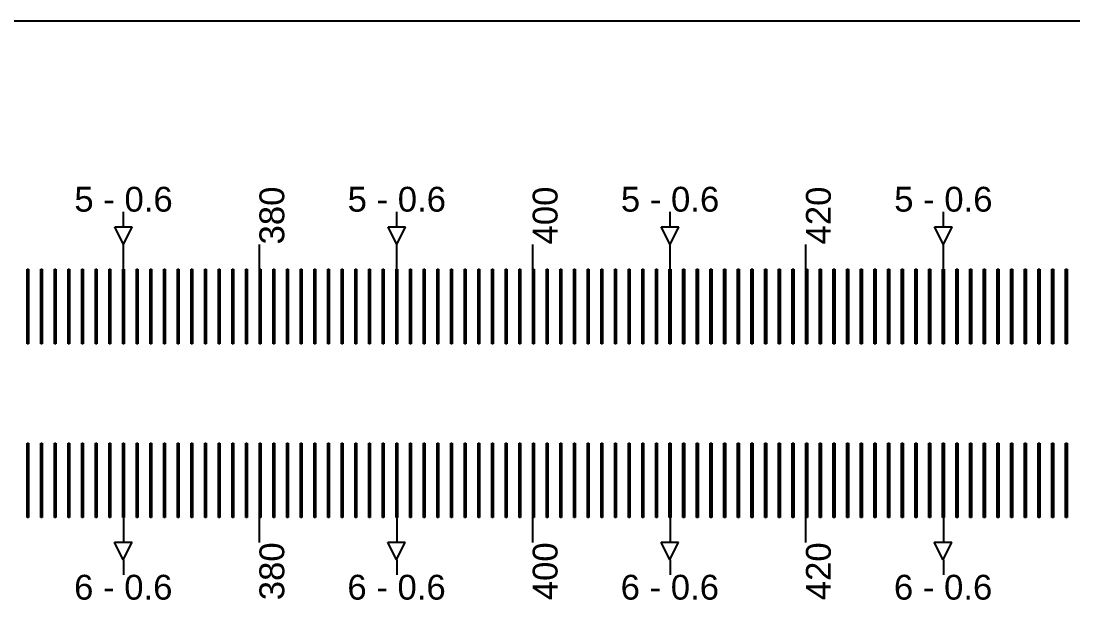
# Model space of a CAD drawing. Extents: x -119394 to 128420, y 74496 to 185496.
# Drawn here: x 45824.3 to 46247.8, y 156962.7 to 157195.9 of the extents above; entities that cross this region are included whole.
import ezdxf

# ---------------------------------------------------------------- set-up
doc = ezdxf.new("R2010")
doc.units = 13
doc.layers.add('CL - Label-1', color=120, linetype='Continuous')
doc.layers.add('CL - Label-2', color=132, linetype='Continuous')
doc.layers.add('CL - Sub-Micro', color=7, linetype='Continuous', true_color=0x47d1ff)
doc.styles.get("Standard").update_dxf_attribs({"font": 'arial.ttf'})

msp = doc.modelspace()

# ---------------------------------------------------------------- linework, layer by layer
for p, q in [((46680.29, 157195.86), (38030.29, 157195.86)), ((45865.59, 157112.94), (45865.59, 157118.94)), ((45975.59, 157112.94), (45975.59, 157118.94)), ((46085.59, 157112.94), (46085.59, 157118.94)), ((46195.59, 157112.94), (46195.59, 157118.94)), ((45865.59, 157095.86), (45865.59, 157105.86)), ((45920.29, 157095.86), (45920.29, 157105.86)), ((45975.59, 157095.86), (45975.59, 157105.86)), ((46030.29, 157095.86), (46030.29, 157105.86)), ((46085.59, 157095.86), (46085.59, 157105.86)), ((46140.29, 157095.86), (46140.29, 157105.86)), ((46195.59, 157095.86), (46195.59, 157105.86)), ((45865.59, 156995.86), (45865.59, 156985.86)), ((45920.29, 156985.86), (45920.29, 156995.86)), ((45975.59, 156995.86), (45975.59, 156985.86)), ((46030.29, 156985.86), (46030.29, 156995.86)), ((46085.59, 156995.86), (46085.59, 156985.86)), ((46140.29, 156985.86), (46140.29, 156995.86)), ((46195.59, 156995.86), (46195.59, 156985.86)), ((45865.59, 156978.79), (45865.59, 156972.79)), ((45975.59, 156978.79), (45975.59, 156972.79)), ((46085.59, 156978.79), (46085.59, 156972.79)), ((46195.59, 156978.79), (46195.59, 156972.79))]:
    msp.add_line(p, q)
at = {"layer": 'CL - Label-2'}
for p, q in [((45865.59, 157105.86), (45862.05, 157112.96)), ((45862.05, 157112.96), (45869.12, 157112.96)), ((45865.59, 157105.86), (45869.12, 157112.96)), ((45975.59, 157105.86), (45972.05, 157112.96)), ((45972.05, 157112.96), (45979.12, 157112.96)), ((45975.59, 157105.86), (45979.12, 157112.96)), ((46085.59, 157105.86), (46082.05, 157112.96)), ((46082.05, 157112.96), (46089.12, 157112.96)), ((46085.59, 157105.86), (46089.12, 157112.96)), ((46195.59, 157105.86), (46192.05, 157112.96)), ((46192.05, 157112.96), (46199.12, 157112.96)), ((46195.59, 157105.86), (46199.12, 157112.96)), ((45865.49, 156978.79), (45861.95, 156985.89)), ((45861.95, 156985.89), (45869.02, 156985.89)), ((45865.49, 156978.79), (45869.02, 156985.89)), ((45975.49, 156978.79), (45971.95, 156985.89)), ((45971.95, 156985.89), (45979.02, 156985.89)), ((45975.49, 156978.79), (45979.02, 156985.89)), ((46085.49, 156978.79), (46081.95, 156985.89)), ((46081.95, 156985.89), (46089.02, 156985.89)), ((46085.49, 156978.79), (46089.02, 156985.89)), ((46195.49, 156978.79), (46191.95, 156985.89)), ((46191.95, 156985.89), (46199.02, 156985.89)), ((46195.49, 156978.79), (46199.02, 156985.89))]:
    msp.add_line(p, q, dxfattribs=at)
at = {"layer": 'CL - Sub-Micro'}
for p, q in [((45826.79, 157095.86), (45827.39, 157095.86)), ((45826.79, 157065.86), (45826.79, 157095.86)), ((45827.39, 157095.86), (45827.39, 157065.86)), ((45832.29, 157095.86), (45832.89, 157095.86)), ((45832.29, 157065.86), (45832.29, 157095.86)), ((45832.89, 157095.86), (45832.89, 157065.86)), ((45837.79, 157095.86), (45838.39, 157095.86)), ((45837.79, 157065.86), (45837.79, 157095.86)), ((45838.39, 157095.86), (45838.39, 157065.86)), ((45843.29, 157095.86), (45843.89, 157095.86)), ((45843.29, 157065.86), (45843.29, 157095.86)), ((45843.89, 157095.86), (45843.89, 157065.86)), ((45848.79, 157095.86), (45849.39, 157095.86)), ((45848.79, 157065.86), (45848.79, 157095.86)), ((45849.39, 157095.86), (45849.39, 157065.86)), ((45854.29, 157095.86), (45854.89, 157095.86)), ((45854.29, 157065.86), (45854.29, 157095.86)), ((45854.89, 157095.86), (45854.89, 157065.86)), ((45859.79, 157095.86), (45860.39, 157095.86)), ((45859.79, 157065.86), (45859.79, 157095.86)), ((45860.39, 157095.86), (45860.39, 157065.86)), ((45865.29, 157095.86), (45865.89, 157095.86)), ((45865.29, 157065.86), (45865.29, 157095.86)), ((45865.89, 157095.86), (45865.89, 157065.86)), ((45870.79, 157095.86), (45871.39, 157095.86)), ((45870.79, 157065.86), (45870.79, 157095.86)), ((45871.39, 157095.86), (45871.39, 157065.86)), ((45876.29, 157095.86), (45876.89, 157095.86)), ((45876.29, 157065.86), (45876.29, 157095.86)), ((45876.89, 157095.86), (45876.89, 157065.86)), ((45881.79, 157095.86), (45882.39, 157095.86)), ((45881.79, 157065.86), (45881.79, 157095.86)), ((45882.39, 157095.86), (45882.39, 157065.86)), ((45887.29, 157095.86), (45887.89, 157095.86)), ((45887.29, 157065.86), (45887.29, 157095.86)), ((45887.89, 157095.86), (45887.89, 157065.86)), ((45892.79, 157095.86), (45893.39, 157095.86)), ((45892.79, 157065.86), (45892.79, 157095.86)), ((45893.39, 157095.86), (45893.39, 157065.86)), ((45898.29, 157095.86), (45898.89, 157095.86)), ((45898.29, 157065.86), (45898.29, 157095.86)), ((45898.89, 157095.86), (45898.89, 157065.86)), ((45903.79, 157095.86), (45904.39, 157095.86)), ((45903.79, 157065.86), (45903.79, 157095.86)), ((45904.39, 157095.86), (45904.39, 157065.86)), ((45909.29, 157095.86), (45909.89, 157095.86)), ((45909.29, 157065.86), (45909.29, 157095.86)), ((45909.89, 157095.86), (45909.89, 157065.86)), ((45914.79, 157095.86), (45915.39, 157095.86)), ((45914.79, 157065.86), (45914.79, 157095.86)), ((45915.39, 157095.86), (45915.39, 157065.86)), ((45920.29, 157095.86), (45920.89, 157095.86)), ((45920.29, 157065.86), (45920.29, 157095.86)), ((45920.89, 157095.86), (45920.89, 157065.86)), ((45925.79, 157095.86), (45926.39, 157095.86)), ((45925.79, 157065.86), (45925.79, 157095.86)), ((45926.39, 157095.86), (45926.39, 157065.86)), ((45931.29, 157095.86), (45931.89, 157095.86)), ((45931.29, 157065.86), (45931.29, 157095.86)), ((45931.89, 157095.86), (45931.89, 157065.86)), ((45936.79, 157095.86), (45937.39, 157095.86)), ((45936.79, 157065.86), (45936.79, 157095.86)), ((45937.39, 157095.86), (45937.39, 157065.86)), ((45942.29, 157095.86), (45942.89, 157095.86)), ((45942.29, 157065.86), (45942.29, 157095.86)), ((45942.89, 157095.86), (45942.89, 157065.86)), ((45947.79, 157095.86), (45948.39, 157095.86)), ((45947.79, 157065.86), (45947.79, 157095.86)), ((45948.39, 157095.86), (45948.39, 157065.86)), ((45953.29, 157095.86), (45953.89, 157095.86)), ((45953.29, 157065.86), (45953.29, 157095.86)), ((45953.89, 157095.86), (45953.89, 157065.86)), ((45958.79, 157095.86), (45959.39, 157095.86)), ((45958.79, 157065.86), (45958.79, 157095.86)), ((45959.39, 157095.86), (45959.39, 157065.86)), ((45964.29, 157095.86), (45964.89, 157095.86)), ((45964.29, 157065.86), (45964.29, 157095.86)), ((45964.89, 157095.86), (45964.89, 157065.86)), ((45969.79, 157095.86), (45970.39, 157095.86)), ((45969.79, 157065.86), (45969.79, 157095.86)), ((45970.39, 157095.86), (45970.39, 157065.86)), ((45975.29, 157095.86), (45975.89, 157095.86)), ((45975.29, 157065.86), (45975.29, 157095.86)), ((45975.89, 157095.86), (45975.89, 157065.86)), ((45980.79, 157095.86), (45981.39, 157095.86)), ((45980.79, 157065.86), (45980.79, 157095.86)), ((45981.39, 157095.86), (45981.39, 157065.86)), ((45986.29, 157095.86), (45986.89, 157095.86)), ((45986.29, 157065.86), (45986.29, 157095.86)), ((45986.89, 157095.86), (45986.89, 157065.86)), ((45991.79, 157095.86), (45992.39, 157095.86)), ((45991.79, 157065.86), (45991.79, 157095.86)), ((45992.39, 157095.86), (45992.39, 157065.86)), ((45997.29, 157095.86), (45997.89, 157095.86)), ((45997.29, 157065.86), (45997.29, 157095.86)), ((45997.89, 157095.86), (45997.89, 157065.86)), ((46002.79, 157095.86), (46003.39, 157095.86)), ((46002.79, 157065.86), (46002.79, 157095.86)), ((46003.39, 157095.86), (46003.39, 157065.86)), ((46008.29, 157095.86), (46008.89, 157095.86)), ((46008.29, 157065.86), (46008.29, 157095.86)), ((46008.89, 157095.86), (46008.89, 157065.86)), ((46013.79, 157095.86), (46014.39, 157095.86)), ((46013.79, 157065.86), (46013.79, 157095.86)), ((46014.39, 157095.86), (46014.39, 157065.86)), ((46019.29, 157095.86), (46019.89, 157095.86)), ((46019.29, 157065.86), (46019.29, 157095.86)), ((46019.89, 157095.86), (46019.89, 157065.86)), ((46024.79, 157095.86), (46025.39, 157095.86)), ((46024.79, 157065.86), (46024.79, 157095.86)), ((46025.39, 157095.86), (46025.39, 157065.86)), ((46030.29, 157095.86), (46030.89, 157095.86)), ((46030.29, 157065.86), (46030.29, 157095.86)), ((46030.89, 157095.86), (46030.89, 157065.86)), ((46035.79, 157095.86), (46036.39, 157095.86)), ((46035.79, 157065.86), (46035.79, 157095.86)), ((46036.39, 157095.86), (46036.39, 157065.86)), ((46041.29, 157095.86), (46041.89, 157095.86)), ((46041.29, 157065.86), (46041.29, 157095.86)), ((46041.89, 157095.86), (46041.89, 157065.86)), ((46046.79, 157095.86), (46047.39, 157095.86)), ((46046.79, 157065.86), (46046.79, 157095.86)), ((46047.39, 157095.86), (46047.39, 157065.86)), ((46052.29, 157095.86), (46052.89, 157095.86)), ((46052.29, 157065.86), (46052.29, 157095.86)), ((46052.89, 157095.86), (46052.89, 157065.86)), ((46057.79, 157095.86), (46058.39, 157095.86)), ((46057.79, 157065.86), (46057.79, 157095.86)), ((46058.39, 157095.86), (46058.39, 157065.86)), ((46063.29, 157095.86), (46063.89, 157095.86)), ((46063.29, 157065.86), (46063.29, 157095.86)), ((46063.89, 157095.86), (46063.89, 157065.86)), ((46068.79, 157095.86), (46069.39, 157095.86)), ((46068.79, 157065.86), (46068.79, 157095.86)), ((46069.39, 157095.86), (46069.39, 157065.86)), ((46074.29, 157095.86), (46074.89, 157095.86)), ((46074.29, 157065.86), (46074.29, 157095.86)), ((46074.89, 157095.86), (46074.89, 157065.86)), ((46079.79, 157095.86), (46080.39, 157095.86)), ((46079.79, 157065.86), (46079.79, 157095.86)), ((46080.39, 157095.86), (46080.39, 157065.86)), ((46085.29, 157095.86), (46085.89, 157095.86)), ((46085.29, 157065.86), (46085.29, 157095.86)), ((46085.89, 157095.86), (46085.89, 157065.86)), ((46090.79, 157095.86), (46091.39, 157095.86)), ((46090.79, 157065.86), (46090.79, 157095.86)), ((46091.39, 157095.86), (46091.39, 157065.86)), ((46096.29, 157095.86), (46096.89, 157095.86)), ((46096.29, 157065.86), (46096.29, 157095.86)), ((46096.89, 157095.86), (46096.89, 157065.86)), ((46101.79, 157095.86), (46102.39, 157095.86)), ((46101.79, 157065.86), (46101.79, 157095.86)), ((46102.39, 157095.86), (46102.39, 157065.86)), ((46107.29, 157095.86), (46107.89, 157095.86)), ((46107.29, 157065.86), (46107.29, 157095.86)), ((46107.89, 157095.86), (46107.89, 157065.86)), ((46112.79, 157095.86), (46113.39, 157095.86)), ((46112.79, 157065.86), (46112.79, 157095.86)), ((46113.39, 157095.86), (46113.39, 157065.86)), ((46118.29, 157095.86), (46118.89, 157095.86)), ((46118.29, 157065.86), (46118.29, 157095.86)), ((46118.89, 157095.86), (46118.89, 157065.86)), ((46123.79, 157095.86), (46124.39, 157095.86)), ((46123.79, 157065.86), (46123.79, 157095.86)), ((46124.39, 157095.86), (46124.39, 157065.86)), ((46129.29, 157095.86), (46129.89, 157095.86)), ((46129.29, 157065.86), (46129.29, 157095.86)), ((46129.89, 157095.86), (46129.89, 157065.86)), ((46134.79, 157095.86), (46135.39, 157095.86)), ((46134.79, 157065.86), (46134.79, 157095.86)), ((46135.39, 157095.86), (46135.39, 157065.86)), ((46140.29, 157095.86), (46140.89, 157095.86)), ((46140.29, 157065.86), (46140.29, 157095.86)), ((46140.89, 157095.86), (46140.89, 157065.86)), ((46145.79, 157095.86), (46146.39, 157095.86)), ((46145.79, 157065.86), (46145.79, 157095.86)), ((46146.39, 157095.86), (46146.39, 157065.86)), ((46151.29, 157095.86), (46151.89, 157095.86)), ((46151.29, 157065.86), (46151.29, 157095.86)), ((46151.89, 157095.86), (46151.89, 157065.86)), ((46156.79, 157095.86), (46157.39, 157095.86)), ((46156.79, 157065.86), (46156.79, 157095.86)), ((46157.39, 157095.86), (46157.39, 157065.86)), ((46162.29, 157095.86), (46162.89, 157095.86)), ((46162.29, 157065.86), (46162.29, 157095.86)), ((46162.89, 157095.86), (46162.89, 157065.86)), ((46167.79, 157095.86), (46168.39, 157095.86)), ((46167.79, 157065.86), (46167.79, 157095.86)), ((46168.39, 157095.86), (46168.39, 157065.86)), ((46173.29, 157095.86), (46173.89, 157095.86)), ((46173.29, 157065.86), (46173.29, 157095.86)), ((46173.89, 157095.86), (46173.89, 157065.86)), ((46178.79, 157095.86), (46179.39, 157095.86)), ((46178.79, 157065.86), (46178.79, 157095.86)), ((46179.39, 157095.86), (46179.39, 157065.86)), ((46184.29, 157095.86), (46184.89, 157095.86)), ((46184.29, 157065.86), (46184.29, 157095.86)), ((46184.89, 157095.86), (46184.89, 157065.86)), ((46189.79, 157095.86), (46190.39, 157095.86)), ((46189.79, 157065.86), (46189.79, 157095.86)), ((46190.39, 157095.86), (46190.39, 157065.86)), ((46195.29, 157095.86), (46195.89, 157095.86)), ((46195.29, 157065.86), (46195.29, 157095.86)), ((46195.89, 157095.86), (46195.89, 157065.86)), ((46200.79, 157095.86), (46201.39, 157095.86)), ((46200.79, 157065.86), (46200.79, 157095.86)), ((46201.39, 157095.86), (46201.39, 157065.86)), ((46206.29, 157095.86), (46206.89, 157095.86)), ((46206.29, 157065.86), (46206.29, 157095.86)), ((46206.89, 157095.86), (46206.89, 157065.86)), ((46211.79, 157095.86), (46212.39, 157095.86)), ((46211.79, 157065.86), (46211.79, 157095.86)), ((46212.39, 157095.86), (46212.39, 157065.86)), ((46217.29, 157095.86), (46217.89, 157095.86)), ((46217.29, 157065.86), (46217.29, 157095.86)), ((46217.89, 157095.86), (46217.89, 157065.86)), ((46222.79, 157095.86), (46223.39, 157095.86)), ((46222.79, 157065.86), (46222.79, 157095.86)), ((46223.39, 157095.86), (46223.39, 157065.86)), ((46228.29, 157095.86), (46228.89, 157095.86)), ((46228.29, 157065.86), (46228.29, 157095.86)), ((46228.89, 157095.86), (46228.89, 157065.86)), ((46233.79, 157095.86), (46234.39, 157095.86)), ((46233.79, 157065.86), (46233.79, 157095.86)), ((46234.39, 157095.86), (46234.39, 157065.86)), ((46239.29, 157095.86), (46239.89, 157095.86)), ((46239.29, 157065.86), (46239.29, 157095.86)), ((46239.89, 157095.86), (46239.89, 157065.86)), ((46244.79, 157095.86), (46245.39, 157095.86)), ((46244.79, 157065.86), (46244.79, 157095.86)), ((46245.39, 157095.86), (46245.39, 157065.86)), ((45827.39, 157065.86), (45826.79, 157065.86)), ((45832.89, 157065.86), (45832.29, 157065.86)), ((45838.39, 157065.86), (45837.79, 157065.86)), ((45843.89, 157065.86), (45843.29, 157065.86)), ((45849.39, 157065.86), (45848.79, 157065.86)), ((45854.89, 157065.86), (45854.29, 157065.86)), ((45860.39, 157065.86), (45859.79, 157065.86)), ((45865.89, 157065.86), (45865.29, 157065.86)), ((45871.39, 157065.86), (45870.79, 157065.86)), ((45876.89, 157065.86), (45876.29, 157065.86)), ((45882.39, 157065.86), (45881.79, 157065.86)), ((45887.89, 157065.86), (45887.29, 157065.86)), ((45893.39, 157065.86), (45892.79, 157065.86)), ((45898.89, 157065.86), (45898.29, 157065.86)), ((45904.39, 157065.86), (45903.79, 157065.86)), ((45909.89, 157065.86), (45909.29, 157065.86)), ((45915.39, 157065.86), (45914.79, 157065.86)), ((45920.89, 157065.86), (45920.29, 157065.86)), ((45926.39, 157065.86), (45925.79, 157065.86)), ((45931.89, 157065.86), (45931.29, 157065.86)), ((45937.39, 157065.86), (45936.79, 157065.86)), ((45942.89, 157065.86), (45942.29, 157065.86)), ((45948.39, 157065.86), (45947.79, 157065.86)), ((45953.89, 157065.86), (45953.29, 157065.86)), ((45959.39, 157065.86), (45958.79, 157065.86)), ((45964.89, 157065.86), (45964.29, 157065.86)), ((45970.39, 157065.86), (45969.79, 157065.86)), ((45975.89, 157065.86), (45975.29, 157065.86)), ((45981.39, 157065.86), (45980.79, 157065.86)), ((45986.89, 157065.86), (45986.29, 157065.86)), ((45992.39, 157065.86), (45991.79, 157065.86)), ((45997.89, 157065.86), (45997.29, 157065.86)), ((46003.39, 157065.86), (46002.79, 157065.86)), ((46008.89, 157065.86), (46008.29, 157065.86)), ((46014.39, 157065.86), (46013.79, 157065.86)), ((46019.89, 157065.86), (46019.29, 157065.86)), ((46025.39, 157065.86), (46024.79, 157065.86)), ((46030.89, 157065.86), (46030.29, 157065.86)), ((46036.39, 157065.86), (46035.79, 157065.86)), ((46041.89, 157065.86), (46041.29, 157065.86)), ((46047.39, 157065.86), (46046.79, 157065.86)), ((46052.89, 157065.86), (46052.29, 157065.86)), ((46058.39, 157065.86), (46057.79, 157065.86)), ((46063.89, 157065.86), (46063.29, 157065.86)), ((46069.39, 157065.86), (46068.79, 157065.86)), ((46074.89, 157065.86), (46074.29, 157065.86)), ((46080.39, 157065.86), (46079.79, 157065.86)), ((46085.89, 157065.86), (46085.29, 157065.86)), ((46091.39, 157065.86), (46090.79, 157065.86)), ((46096.89, 157065.86), (46096.29, 157065.86)), ((46102.39, 157065.86), (46101.79, 157065.86)), ((46107.89, 157065.86), (46107.29, 157065.86)), ((46113.39, 157065.86), (46112.79, 157065.86)), ((46118.89, 157065.86), (46118.29, 157065.86)), ((46124.39, 157065.86), (46123.79, 157065.86)), ((46129.89, 157065.86), (46129.29, 157065.86)), ((46135.39, 157065.86), (46134.79, 157065.86)), ((46140.89, 157065.86), (46140.29, 157065.86)), ((46146.39, 157065.86), (46145.79, 157065.86)), ((46151.89, 157065.86), (46151.29, 157065.86)), ((46157.39, 157065.86), (46156.79, 157065.86)), ((46162.89, 157065.86), (46162.29, 157065.86)), ((46168.39, 157065.86), (46167.79, 157065.86)), ((46173.89, 157065.86), (46173.29, 157065.86)), ((46179.39, 157065.86), (46178.79, 157065.86)), ((46184.89, 157065.86), (46184.29, 157065.86)), ((46190.39, 157065.86), (46189.79, 157065.86)), ((46195.89, 157065.86), (46195.29, 157065.86)), ((46201.39, 157065.86), (46200.79, 157065.86)), ((46206.89, 157065.86), (46206.29, 157065.86)), ((46212.39, 157065.86), (46211.79, 157065.86)), ((46217.89, 157065.86), (46217.29, 157065.86)), ((46223.39, 157065.86), (46222.79, 157065.86)), ((46228.89, 157065.86), (46228.29, 157065.86)), ((46234.39, 157065.86), (46233.79, 157065.86)), ((46239.89, 157065.86), (46239.29, 157065.86)), ((46245.39, 157065.86), (46244.79, 157065.86)), ((45826.79, 157025.86), (45827.39, 157025.86)), ((45826.79, 156995.86), (45826.79, 157025.86)), ((45827.39, 157025.86), (45827.39, 156995.86)), ((45832.29, 157025.86), (45832.89, 157025.86)), ((45832.29, 156995.86), (45832.29, 157025.86)), ((45832.89, 157025.86), (45832.89, 156995.86)), ((45837.79, 157025.86), (45838.39, 157025.86)), ((45837.79, 156995.86), (45837.79, 157025.86)), ((45838.39, 157025.86), (45838.39, 156995.86)), ((45843.29, 157025.86), (45843.89, 157025.86)), ((45843.29, 156995.86), (45843.29, 157025.86)), ((45843.89, 157025.86), (45843.89, 156995.86)), ((45848.79, 157025.86), (45849.39, 157025.86)), ((45848.79, 156995.86), (45848.79, 157025.86)), ((45849.39, 157025.86), (45849.39, 156995.86)), ((45854.29, 157025.86), (45854.89, 157025.86)), ((45854.29, 156995.86), (45854.29, 157025.86)), ((45854.89, 157025.86), (45854.89, 156995.86)), ((45859.79, 157025.86), (45860.39, 157025.86)), ((45859.79, 156995.86), (45859.79, 157025.86)), ((45860.39, 157025.86), (45860.39, 156995.86)), ((45865.29, 157025.86), (45865.89, 157025.86)), ((45865.29, 156995.86), (45865.29, 157025.86)), ((45865.89, 157025.86), (45865.89, 156995.86)), ((45870.79, 157025.86), (45871.39, 157025.86)), ((45870.79, 156995.86), (45870.79, 157025.86)), ((45871.39, 157025.86), (45871.39, 156995.86)), ((45876.29, 157025.86), (45876.89, 157025.86)), ((45876.29, 156995.86), (45876.29, 157025.86)), ((45876.89, 157025.86), (45876.89, 156995.86)), ((45881.79, 157025.86), (45882.39, 157025.86)), ((45881.79, 156995.86), (45881.79, 157025.86)), ((45882.39, 157025.86), (45882.39, 156995.86)), ((45887.29, 157025.86), (45887.89, 157025.86)), ((45887.29, 156995.86), (45887.29, 157025.86)), ((45887.89, 157025.86), (45887.89, 156995.86)), ((45892.79, 157025.86), (45893.39, 157025.86)), ((45892.79, 156995.86), (45892.79, 157025.86)), ((45893.39, 157025.86), (45893.39, 156995.86)), ((45898.29, 157025.86), (45898.89, 157025.86)), ((45898.29, 156995.86), (45898.29, 157025.86)), ((45898.89, 157025.86), (45898.89, 156995.86)), ((45903.79, 157025.86), (45904.39, 157025.86)), ((45903.79, 156995.86), (45903.79, 157025.86)), ((45904.39, 157025.86), (45904.39, 156995.86)), ((45909.29, 157025.86), (45909.89, 157025.86)), ((45909.29, 156995.86), (45909.29, 157025.86)), ((45909.89, 157025.86), (45909.89, 156995.86)), ((45914.79, 157025.86), (45915.39, 157025.86)), ((45914.79, 156995.86), (45914.79, 157025.86)), ((45915.39, 157025.86), (45915.39, 156995.86)), ((45920.29, 157025.86), (45920.89, 157025.86)), ((45920.29, 156995.86), (45920.29, 157025.86)), ((45920.89, 157025.86), (45920.89, 156995.86)), ((45925.79, 157025.86), (45926.39, 157025.86)), ((45925.79, 156995.86), (45925.79, 157025.86)), ((45926.39, 157025.86), (45926.39, 156995.86)), ((45931.29, 157025.86), (45931.89, 157025.86)), ((45931.29, 156995.86), (45931.29, 157025.86)), ((45931.89, 157025.86), (45931.89, 156995.86)), ((45936.79, 157025.86), (45937.39, 157025.86)), ((45936.79, 156995.86), (45936.79, 157025.86)), ((45937.39, 157025.86), (45937.39, 156995.86)), ((45942.29, 157025.86), (45942.89, 157025.86)), ((45942.29, 156995.86), (45942.29, 157025.86)), ((45942.89, 157025.86), (45942.89, 156995.86)), ((45947.79, 157025.86), (45948.39, 157025.86)), ((45947.79, 156995.86), (45947.79, 157025.86)), ((45948.39, 157025.86), (45948.39, 156995.86)), ((45953.29, 157025.86), (45953.89, 157025.86)), ((45953.29, 156995.86), (45953.29, 157025.86)), ((45953.89, 157025.86), (45953.89, 156995.86)), ((45958.79, 157025.86), (45959.39, 157025.86)), ((45958.79, 156995.86), (45958.79, 157025.86)), ((45959.39, 157025.86), (45959.39, 156995.86)), ((45964.29, 157025.86), (45964.89, 157025.86)), ((45964.29, 156995.86), (45964.29, 157025.86)), ((45964.89, 157025.86), (45964.89, 156995.86)), ((45969.79, 157025.86), (45970.39, 157025.86)), ((45969.79, 156995.86), (45969.79, 157025.86)), ((45970.39, 157025.86), (45970.39, 156995.86)), ((45975.29, 157025.86), (45975.89, 157025.86)), ((45975.29, 156995.86), (45975.29, 157025.86)), ((45975.89, 157025.86), (45975.89, 156995.86)), ((45980.79, 157025.86), (45981.39, 157025.86)), ((45980.79, 156995.86), (45980.79, 157025.86)), ((45981.39, 157025.86), (45981.39, 156995.86)), ((45986.29, 157025.86), (45986.89, 157025.86)), ((45986.29, 156995.86), (45986.29, 157025.86)), ((45986.89, 157025.86), (45986.89, 156995.86)), ((45991.79, 157025.86), (45992.39, 157025.86)), ((45991.79, 156995.86), (45991.79, 157025.86)), ((45992.39, 157025.86), (45992.39, 156995.86)), ((45997.29, 157025.86), (45997.89, 157025.86)), ((45997.29, 156995.86), (45997.29, 157025.86)), ((45997.89, 157025.86), (45997.89, 156995.86)), ((46002.79, 157025.86), (46003.39, 157025.86)), ((46002.79, 156995.86), (46002.79, 157025.86)), ((46003.39, 157025.86), (46003.39, 156995.86)), ((46008.29, 157025.86), (46008.89, 157025.86)), ((46008.29, 156995.86), (46008.29, 157025.86)), ((46008.89, 157025.86), (46008.89, 156995.86)), ((46013.79, 157025.86), (46014.39, 157025.86)), ((46013.79, 156995.86), (46013.79, 157025.86)), ((46014.39, 157025.86), (46014.39, 156995.86)), ((46019.29, 157025.86), (46019.89, 157025.86)), ((46019.29, 156995.86), (46019.29, 157025.86)), ((46019.89, 157025.86), (46019.89, 156995.86)), ((46024.79, 157025.86), (46025.39, 157025.86)), ((46024.79, 156995.86), (46024.79, 157025.86)), ((46025.39, 157025.86), (46025.39, 156995.86)), ((46030.29, 157025.86), (46030.89, 157025.86)), ((46030.29, 156995.86), (46030.29, 157025.86)), ((46030.89, 157025.86), (46030.89, 156995.86)), ((46035.79, 157025.86), (46036.39, 157025.86)), ((46035.79, 156995.86), (46035.79, 157025.86)), ((46036.39, 157025.86), (46036.39, 156995.86)), ((46041.29, 157025.86), (46041.89, 157025.86)), ((46041.29, 156995.86), (46041.29, 157025.86)), ((46041.89, 157025.86), (46041.89, 156995.86)), ((46046.79, 157025.86), (46047.39, 157025.86)), ((46046.79, 156995.86), (46046.79, 157025.86)), ((46047.39, 157025.86), (46047.39, 156995.86)), ((46052.29, 157025.86), (46052.89, 157025.86)), ((46052.29, 156995.86), (46052.29, 157025.86)), ((46052.89, 157025.86), (46052.89, 156995.86)), ((46057.79, 157025.86), (46058.39, 157025.86)), ((46057.79, 156995.86), (46057.79, 157025.86)), ((46058.39, 157025.86), (46058.39, 156995.86)), ((46063.29, 157025.86), (46063.89, 157025.86)), ((46063.29, 156995.86), (46063.29, 157025.86)), ((46063.89, 157025.86), (46063.89, 156995.86)), ((46068.79, 157025.86), (46069.39, 157025.86)), ((46068.79, 156995.86), (46068.79, 157025.86)), ((46069.39, 157025.86), (46069.39, 156995.86)), ((46074.29, 157025.86), (46074.89, 157025.86)), ((46074.29, 156995.86), (46074.29, 157025.86)), ((46074.89, 157025.86), (46074.89, 156995.86)), ((46079.79, 157025.86), (46080.39, 157025.86)), ((46079.79, 156995.86), (46079.79, 157025.86)), ((46080.39, 157025.86), (46080.39, 156995.86)), ((46085.29, 157025.86), (46085.89, 157025.86)), ((46085.29, 156995.86), (46085.29, 157025.86)), ((46085.89, 157025.86), (46085.89, 156995.86)), ((46090.79, 157025.86), (46091.39, 157025.86)), ((46090.79, 156995.86), (46090.79, 157025.86)), ((46091.39, 157025.86), (46091.39, 156995.86)), ((46096.29, 157025.86), (46096.89, 157025.86)), ((46096.29, 156995.86), (46096.29, 157025.86)), ((46096.89, 157025.86), (46096.89, 156995.86)), ((46101.79, 157025.86), (46102.39, 157025.86)), ((46101.79, 156995.86), (46101.79, 157025.86)), ((46102.39, 157025.86), (46102.39, 156995.86)), ((46107.29, 157025.86), (46107.89, 157025.86)), ((46107.29, 156995.86), (46107.29, 157025.86)), ((46107.89, 157025.86), (46107.89, 156995.86)), ((46112.79, 157025.86), (46113.39, 157025.86)), ((46112.79, 156995.86), (46112.79, 157025.86)), ((46113.39, 157025.86), (46113.39, 156995.86)), ((46118.29, 157025.86), (46118.89, 157025.86)), ((46118.29, 156995.86), (46118.29, 157025.86)), ((46118.89, 157025.86), (46118.89, 156995.86)), ((46123.79, 157025.86), (46124.39, 157025.86)), ((46123.79, 156995.86), (46123.79, 157025.86)), ((46124.39, 157025.86), (46124.39, 156995.86)), ((46129.29, 157025.86), (46129.89, 157025.86)), ((46129.29, 156995.86), (46129.29, 157025.86)), ((46129.89, 157025.86), (46129.89, 156995.86)), ((46134.79, 157025.86), (46135.39, 157025.86)), ((46134.79, 156995.86), (46134.79, 157025.86)), ((46135.39, 157025.86), (46135.39, 156995.86)), ((46140.29, 157025.86), (46140.89, 157025.86)), ((46140.29, 156995.86), (46140.29, 157025.86)), ((46140.89, 157025.86), (46140.89, 156995.86)), ((46145.79, 157025.86), (46146.39, 157025.86)), ((46145.79, 156995.86), (46145.79, 157025.86)), ((46146.39, 157025.86), (46146.39, 156995.86)), ((46151.29, 157025.86), (46151.89, 157025.86)), ((46151.29, 156995.86), (46151.29, 157025.86)), ((46151.89, 157025.86), (46151.89, 156995.86)), ((46156.79, 157025.86), (46157.39, 157025.86)), ((46156.79, 156995.86), (46156.79, 157025.86)), ((46157.39, 157025.86), (46157.39, 156995.86)), ((46162.29, 157025.86), (46162.89, 157025.86)), ((46162.29, 156995.86), (46162.29, 157025.86)), ((46162.89, 157025.86), (46162.89, 156995.86)), ((46167.79, 157025.86), (46168.39, 157025.86)), ((46167.79, 156995.86), (46167.79, 157025.86)), ((46168.39, 157025.86), (46168.39, 156995.86)), ((46173.29, 157025.86), (46173.89, 157025.86)), ((46173.29, 156995.86), (46173.29, 157025.86)), ((46173.89, 157025.86), (46173.89, 156995.86)), ((46178.79, 157025.86), (46179.39, 157025.86)), ((46178.79, 156995.86), (46178.79, 157025.86)), ((46179.39, 157025.86), (46179.39, 156995.86)), ((46184.29, 157025.86), (46184.89, 157025.86)), ((46184.29, 156995.86), (46184.29, 157025.86)), ((46184.89, 157025.86), (46184.89, 156995.86)), ((46189.79, 157025.86), (46190.39, 157025.86)), ((46189.79, 156995.86), (46189.79, 157025.86)), ((46190.39, 157025.86), (46190.39, 156995.86)), ((46195.29, 157025.86), (46195.89, 157025.86)), ((46195.29, 156995.86), (46195.29, 157025.86)), ((46195.89, 157025.86), (46195.89, 156995.86)), ((46200.79, 157025.86), (46201.39, 157025.86)), ((46200.79, 156995.86), (46200.79, 157025.86)), ((46201.39, 157025.86), (46201.39, 156995.86)), ((46206.29, 157025.86), (46206.89, 157025.86)), ((46206.29, 156995.86), (46206.29, 157025.86)), ((46206.89, 157025.86), (46206.89, 156995.86)), ((46211.79, 157025.86), (46212.39, 157025.86)), ((46211.79, 156995.86), (46211.79, 157025.86)), ((46212.39, 157025.86), (46212.39, 156995.86)), ((46217.29, 157025.86), (46217.89, 157025.86)), ((46217.29, 156995.86), (46217.29, 157025.86)), ((46217.89, 157025.86), (46217.89, 156995.86)), ((46222.79, 157025.86), (46223.39, 157025.86)), ((46222.79, 156995.86), (46222.79, 157025.86)), ((46223.39, 157025.86), (46223.39, 156995.86)), ((46228.29, 157025.86), (46228.89, 157025.86)), ((46228.29, 156995.86), (46228.29, 157025.86)), ((46228.89, 157025.86), (46228.89, 156995.86)), ((46233.79, 157025.86), (46234.39, 157025.86)), ((46233.79, 156995.86), (46233.79, 157025.86)), ((46234.39, 157025.86), (46234.39, 156995.86)), ((46239.29, 157025.86), (46239.89, 157025.86)), ((46239.29, 156995.86), (46239.29, 157025.86)), ((46239.89, 157025.86), (46239.89, 156995.86)), ((46244.79, 157025.86), (46245.39, 157025.86)), ((46244.79, 156995.86), (46244.79, 157025.86)), ((46245.39, 157025.86), (46245.39, 156995.86)), ((45827.39, 156995.86), (45826.79, 156995.86)), ((45832.89, 156995.86), (45832.29, 156995.86)), ((45838.39, 156995.86), (45837.79, 156995.86)), ((45843.89, 156995.86), (45843.29, 156995.86)), ((45849.39, 156995.86), (45848.79, 156995.86)), ((45854.89, 156995.86), (45854.29, 156995.86)), ((45860.39, 156995.86), (45859.79, 156995.86)), ((45865.89, 156995.86), (45865.29, 156995.86)), ((45871.39, 156995.86), (45870.79, 156995.86)), ((45876.89, 156995.86), (45876.29, 156995.86)), ((45882.39, 156995.86), (45881.79, 156995.86)), ((45887.89, 156995.86), (45887.29, 156995.86)), ((45893.39, 156995.86), (45892.79, 156995.86)), ((45898.89, 156995.86), (45898.29, 156995.86)), ((45904.39, 156995.86), (45903.79, 156995.86)), ((45909.89, 156995.86), (45909.29, 156995.86)), ((45915.39, 156995.86), (45914.79, 156995.86)), ((45920.89, 156995.86), (45920.29, 156995.86)), ((45926.39, 156995.86), (45925.79, 156995.86)), ((45931.89, 156995.86), (45931.29, 156995.86)), ((45937.39, 156995.86), (45936.79, 156995.86)), ((45942.89, 156995.86), (45942.29, 156995.86)), ((45948.39, 156995.86), (45947.79, 156995.86)), ((45953.89, 156995.86), (45953.29, 156995.86)), ((45959.39, 156995.86), (45958.79, 156995.86)), ((45964.89, 156995.86), (45964.29, 156995.86)), ((45970.39, 156995.86), (45969.79, 156995.86)), ((45975.89, 156995.86), (45975.29, 156995.86)), ((45981.39, 156995.86), (45980.79, 156995.86)), ((45986.89, 156995.86), (45986.29, 156995.86)), ((45992.39, 156995.86), (45991.79, 156995.86)), ((45997.89, 156995.86), (45997.29, 156995.86)), ((46003.39, 156995.86), (46002.79, 156995.86)), ((46008.89, 156995.86), (46008.29, 156995.86)), ((46014.39, 156995.86), (46013.79, 156995.86)), ((46019.89, 156995.86), (46019.29, 156995.86)), ((46025.39, 156995.86), (46024.79, 156995.86)), ((46030.89, 156995.86), (46030.29, 156995.86)), ((46036.39, 156995.86), (46035.79, 156995.86)), ((46041.89, 156995.86), (46041.29, 156995.86)), ((46047.39, 156995.86), (46046.79, 156995.86)), ((46052.89, 156995.86), (46052.29, 156995.86)), ((46058.39, 156995.86), (46057.79, 156995.86)), ((46063.89, 156995.86), (46063.29, 156995.86)), ((46069.39, 156995.86), (46068.79, 156995.86)), ((46074.89, 156995.86), (46074.29, 156995.86)), ((46080.39, 156995.86), (46079.79, 156995.86)), ((46085.89, 156995.86), (46085.29, 156995.86)), ((46091.39, 156995.86), (46090.79, 156995.86)), ((46096.89, 156995.86), (46096.29, 156995.86)), ((46102.39, 156995.86), (46101.79, 156995.86)), ((46107.89, 156995.86), (46107.29, 156995.86)), ((46113.39, 156995.86), (46112.79, 156995.86)), ((46118.89, 156995.86), (46118.29, 156995.86)), ((46124.39, 156995.86), (46123.79, 156995.86)), ((46129.89, 156995.86), (46129.29, 156995.86)), ((46135.39, 156995.86), (46134.79, 156995.86)), ((46140.89, 156995.86), (46140.29, 156995.86)), ((46146.39, 156995.86), (46145.79, 156995.86)), ((46151.89, 156995.86), (46151.29, 156995.86)), ((46157.39, 156995.86), (46156.79, 156995.86)), ((46162.89, 156995.86), (46162.29, 156995.86)), ((46168.39, 156995.86), (46167.79, 156995.86)), ((46173.89, 156995.86), (46173.29, 156995.86)), ((46179.39, 156995.86), (46178.79, 156995.86)), ((46184.89, 156995.86), (46184.29, 156995.86)), ((46190.39, 156995.86), (46189.79, 156995.86)), ((46195.89, 156995.86), (46195.29, 156995.86)), ((46201.39, 156995.86), (46200.79, 156995.86)), ((46206.89, 156995.86), (46206.29, 156995.86)), ((46212.39, 156995.86), (46211.79, 156995.86)), ((46217.89, 156995.86), (46217.29, 156995.86)), ((46223.39, 156995.86), (46222.79, 156995.86)), ((46228.89, 156995.86), (46228.29, 156995.86)), ((46234.39, 156995.86), (46233.79, 156995.86)), ((46239.89, 156995.86), (46239.29, 156995.86)), ((46245.39, 156995.86), (46244.79, 156995.86))]:
    msp.add_line(p, q, dxfattribs=at)

# ---------------------------------------------------------------- texts
at = {"layer": 'CL - Label-1', "char_height": 10, "rotation": 90}
for s, insert, attachment_point in [('380', (45920.29, 157105.86), 1), ('400', (46030.29, 157105.86), 1), ('420', (46140.29, 157105.86), 1), ('380', (45920.29, 156985.86), 3), ('400', (46030.29, 156985.86), 3), ('420', (46140.29, 156985.86), 3)]:
    msp.add_mtext_dynamic_manual_height_columns(s, width=21.565, gutter_width=12.5, heights=[8.55], dxfattribs=dict(at, insert=insert, attachment_point=attachment_point))
at = {"layer": 'CL - Label-2', "char_height": 10}
for s, insert, attachment_point in [('5 - 0.6', (45865.59, 157118.94), 8), ('5 - 0.6', (45975.59, 157118.94), 8), ('5 - 0.6', (46085.59, 157118.94), 8), ('5 - 0.6', (46195.59, 157118.94), 8), ('6 - 0.6', (45865.49, 156972.79), 2), ('6 - 0.6', (45975.49, 156972.79), 2), ('6 - 0.6', (46085.49, 156972.79), 2), ('6 - 0.6', (46195.49, 156972.79), 2)]:
    msp.add_mtext_dynamic_manual_height_columns(s, width=52.3045, gutter_width=12.5, heights=[18.11], dxfattribs=dict(at, insert=insert, attachment_point=attachment_point))

doc.saveas('drawing.dxf')
